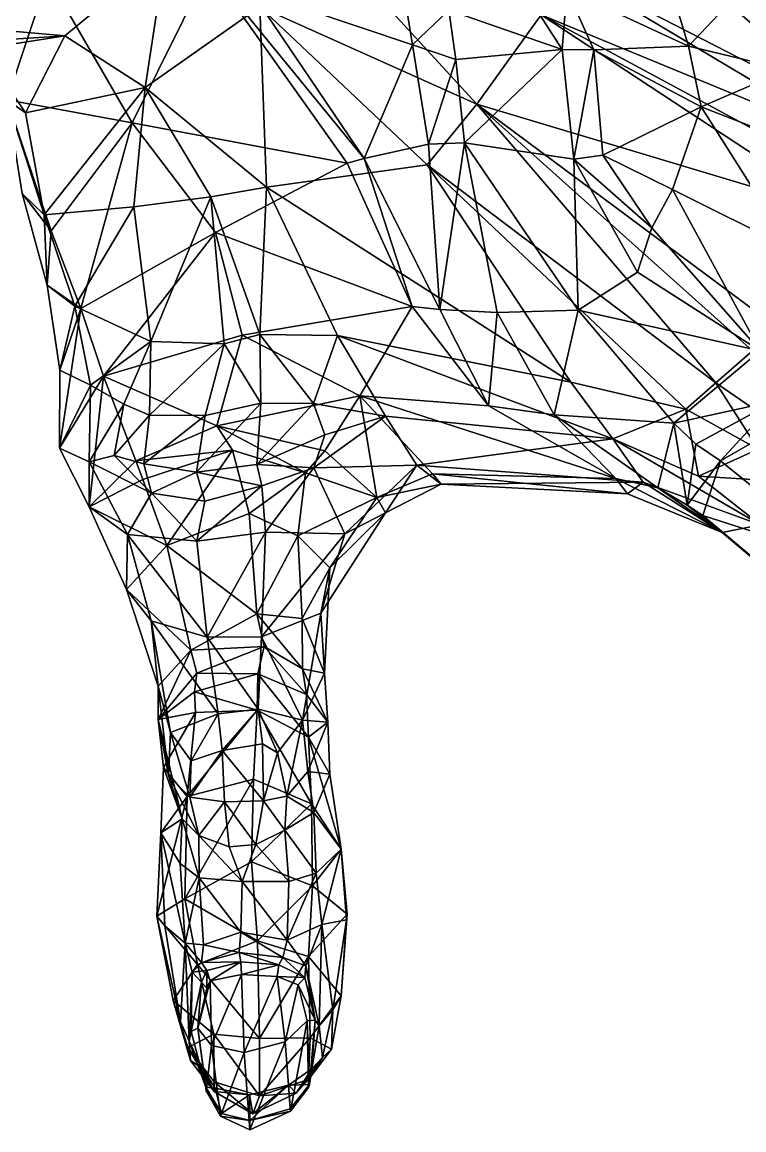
# Model space of a CAD drawing. Extents: x -472 to 472, y -81 to 99.
# Drawn here: x 374.9 to 423.5, y -69.2 to 5.3 of the extents above; entities that cross this region are included whole.
import ezdxf

# ---------------------------------------------------------------- set-up
doc = ezdxf.new("R2010")
doc.units = 0
doc.header["$MEASUREMENT"] = 0
doc.layers.add('body', color=250, linetype='Continuous')

msp = doc.modelspace()

# ---------------------------------------------------------------- meshes
at = {"layer": 'body'}
mesh = msp.add_polyface(dxfattribs=at)
corners = [(369.993, 26.154, 814.248), (370.839, 33.926, 809.343), (314.604, 56.819, 843.742), (370.702, 39.283, 800.566), (387.526, 30.159, 797.832), (382.972, 21.818, 805.727), (377.835, 13.883, 807.336), (366.574, 16.181, 814.542), (371.657, 4.956, 800.857), (360.64, 8.322, 809.648), (367.981, 3.782, 793.12), (356.103, 7.601, 803.188), (355.588, 14.924, 796.049), (368.799, 13.194, 784.997), (357.343, 23.467, 793.606), (372.251, 21.756, 781.472), (361.012, 33.844, 789.079), (378.357, 30.429, 778.827), (386.066, 34.726, 783.307), (365.417, 41.001, 793.136), (377.397, -23.335, 764.782), (377.402, -18.075, 769.177), (378.836, -13.922, 759.427), (378.424, -13.768, 779.339), (376.56, -12.359, 774.649), (376.824, -8.697, 765.385), (376.367, -7.636, 784.034), (374.868, -6.206, 780.235), (373.868, 0.109, 779.406), (376.605, 8.381, 776.235), (382.275, -1.451, 761.416), (375.107, -0.774, 787.166), (377.741, 4.408, 796.981), (372.184, 3.529, 791.442), (384.537, 10.05, 801.339), (374.586, 11.084, 781.54), (379.387, 20.59, 777.795), (371.713, 3.237, 785.285), (384.886, 29.749, 775.311)]
mesh.append_faces([[corners[k] for k in face] for face in [(0, 1, 2, 0), (3, 1, 4, 3), (0, 5, 4, 0), (6, 5, 0, 6), (0, 7, 6, 0), (8, 6, 7, 8), (7, 9, 8, 7), (10, 8, 9, 10), (9, 11, 10, 9), (12, 13, 10, 12), (10, 11, 12, 10), (14, 15, 13, 14), (13, 12, 14, 13), (16, 17, 15, 16), (15, 14, 16, 15), (18, 19, 3, 18), (19, 18, 17, 19), (17, 16, 19, 17), (20, 21, 22, 20), (23, 24, 21, 23), (24, 25, 22, 24), (24, 23, 26, 24), (26, 27, 24, 26), (25, 24, 27, 25), (27, 28, 25, 27), (28, 29, 30, 28), (26, 31, 28, 26), (28, 27, 26, 28), (32, 8, 10, 32), (10, 33, 32, 10), (8, 32, 34, 8), (35, 13, 15, 35), (15, 36, 35, 15), (37, 10, 13, 37), (13, 35, 37, 13), (15, 17, 38, 15), (32, 33, 31, 32), (29, 35, 36, 29), (29, 28, 37, 29), (37, 35, 29, 37), (28, 31, 33, 28), (33, 37, 28, 33)]], dxfattribs={"vtx2": -1, "vtx3": -1})
mesh.append_faces([[corners[k] for k in face] for face in [(33, 10, 37, 33)]], dxfattribs={"vtx3": -1})
mesh = msp.add_polyface(dxfattribs=at)
corners = [(387.526, 30.159, 797.832), (388.772, 37.195, 791.332), (370.702, 39.283, 800.566), (370.839, 33.926, 809.343), (369.993, 26.154, 814.248), (386.066, 34.726, 783.307), (382.395, -7.096, 785.666), (376.367, -7.636, 784.034), (378.424, -13.768, 779.339), (382.275, -1.451, 761.416), (387.884, -8.824, 756.653), (378.836, -13.922, 759.427), (387.571, -6.413, 787.769), (383.53, -16.153, 778.855), (387.451, 8.964, 762.484), (388.374, 10.29, 762.028), (390.245, 7.482, 761.149), (397.901, -3.831, 757.517), (383.146, 0.94, 792.858), (375.107, -0.774, 787.166), (376.824, -8.697, 765.385), (373.868, 0.109, 779.406), (391.32, -5.776, 787.306), (390.883, 6.374, 795.637), (381.006, 18.866, 772.679), (376.605, 8.381, 776.235), (387.291, 28.18, 767.737), (392.83, 24.716, 758.293), (392.224, 31.683, 767.987), (392.758, 24.875, 795.551), (382.972, 21.818, 805.727), (388.828, 16.155, 800.359), (377.835, 13.883, 807.336), (384.537, 10.05, 801.339), (393.589, 32.164, 789.088), (371.657, 4.956, 800.857), (384.886, 29.749, 775.311), (379.387, 20.59, 777.795), (372.251, 21.756, 781.472), (378.357, 30.429, 778.827), (392.559, 33.13, 775.882), (394.447, 11.843, 795.138), (377.741, 4.408, 796.981), (396.76, -4.153, 757.509)]
mesh.append_faces([[corners[k] for k in face] for face in [(14, 16, 17, 14)]], dxfattribs={"vtx0": -1, "vtx2": -1, "vtx3": -1})
mesh.append_faces([[corners[k] for k in face] for face in [(0, 1, 2, 0), (0, 3, 4, 0), (2, 1, 5, 2), (6, 7, 8, 6), (9, 10, 11, 9), (12, 6, 13, 12), (14, 15, 16, 14), (7, 6, 18, 7), (18, 19, 7, 18), (9, 20, 21, 9), (22, 23, 18, 22), (18, 12, 22, 18), (24, 15, 14, 24), (14, 25, 24, 14), (24, 26, 27, 24), (27, 15, 24, 27), (27, 26, 28, 27), (29, 0, 30, 29), (30, 31, 29, 30), (31, 30, 32, 31), (32, 33, 31, 32), (0, 29, 34, 0), (34, 1, 0, 34), (33, 32, 35, 33), (36, 37, 38, 36), (36, 39, 5, 36), (5, 40, 36, 5), (23, 41, 31, 23), (31, 33, 23, 31), (19, 18, 42, 19), (18, 23, 33, 18), (33, 42, 18, 33), (37, 24, 25, 37), (36, 26, 24, 36), (24, 37, 36, 24), (28, 26, 36, 28), (36, 40, 28, 36), (9, 14, 43, 9), (43, 10, 9, 43)]], dxfattribs={"vtx2": -1, "vtx3": -1})
mesh.append_faces([[corners[k] for k in face] for face in [(5, 1, 34, 5), (18, 6, 12, 18), (9, 25, 14, 9), (5, 34, 40, 5)]], dxfattribs={"vtx3": -1})
mesh = msp.add_polyface(dxfattribs=at)
corners = [(412.409, 15.175, 780.264), (411.047, 9.146, 782.125), (431.921, -1.577, 764.146), (433.384, 4.528, 759.932), (426.613, -9.894, 743.586), (418.666, -5.936, 748.787), (420.58, -0.372, 746.507), (428.777, -3.547, 743.385), (431.096, -16.708, 748.075), (424.546, -16.77, 749.809), (429.766, -11.348, 745.122), (417.261, -8.504, 751.025), (431.718, -3.192, 765.599), (409.824, 5.833, 783.703), (431.27, -5.721, 766.952), (430.247, -7.613, 767.125), (419.549, -20.695, 770.25), (402.151, -4.26, 784.304), (411.815, -18.888, 771.992), (405.492, -0.18, 785.216), (425.947, -15.4, 769.312), (418.736, -21.655, 750.335), (412.316, -14.039, 751.932), (416.292, -11.497, 751.13), (421.568, -18.927, 770.682), (424.048, -16.791, 769.999), (428.964, -19.051, 766.998), (426.366, 2.121, 739.961), (419.727, 3.71, 742.828), (425.411, 9.737, 740.436), (431.878, 7.025, 741.835), (418.126, 9.092, 741.87), (433.597, 7.136, 759.898), (433.807, 9.854, 758.7), (412.514, 21.027, 776.321), (416.19, 17.024, 740.348), (432.943, -6.921, 744.946), (413.975, -3.623, 750.149), (413.365, 3.474, 749.637), (412.006, -3.877, 750.695), (411.54, 7.523, 748.377), (426.517, 12.117, 738.679), (411.224, 3.493, 750.311), (410.685, -21.077, 756.315), (410.656, 16.787, 745.633)]
mesh.append_faces([[corners[k] for k in face] for face in [(0, 1, 2, 0), (2, 3, 0, 2), (4, 5, 6, 4), (6, 7, 4, 6), (8, 9, 4, 8), (4, 10, 8, 4), (5, 4, 9, 5), (9, 11, 5, 9), (12, 1, 13, 12), (13, 14, 12, 13), (15, 13, 19, 15), (19, 20, 15, 19), (9, 21, 22, 9), (22, 23, 9, 22), (24, 25, 19, 24), (26, 20, 25, 26), (27, 7, 6, 27), (6, 28, 27, 6), (27, 29, 30, 27), (28, 31, 29, 28), (29, 27, 28, 29), (32, 33, 34, 32), (29, 31, 35, 29), (4, 7, 36, 4), (6, 5, 37, 6), (37, 38, 6, 37), (28, 38, 40, 28), (40, 31, 28, 40), (39, 42, 38, 39), (38, 37, 39, 38), (11, 23, 39, 11), (39, 37, 11, 39), (22, 21, 43, 22), (31, 40, 44, 31)]], dxfattribs={"vtx2": -1, "vtx3": -1})
mesh.append_faces([[corners[k] for k in face] for face in [(15, 14, 13, 15), (1, 12, 2, 1), (16, 17, 18, 16), (20, 19, 25, 20), (0, 3, 32, 0), (11, 37, 5, 11), (22, 39, 23, 22), (30, 29, 41, 30), (6, 38, 28, 6), (11, 9, 23, 11)]], dxfattribs={"vtx3": -1})
mesh = msp.add_polyface(dxfattribs=at)
corners = [(401.132, -13.789, 757.152), (402.986, -13.99, 757.035), (406.272, -20.488, 757.625), (405.492, -0.18, 785.216), (402.151, -4.26, 784.304), (421.568, -18.927, 770.682), (419.549, -20.695, 770.25), (391.32, -5.776, 787.306), (390.87, -15.676, 779.52), (396.112, -15.739, 776.112), (394.494, -20.325, 774.954), (390.939, -20.304, 775.823), (397.618, -19.806, 756.486), (389.676, -15.72, 755.303), (387.451, 8.964, 762.484), (397.901, -3.831, 757.517), (396.76, -4.153, 757.509), (394.447, 11.843, 795.138), (409.824, 5.833, 783.703), (411.047, 9.146, 782.125), (390.883, 6.374, 795.637), (411.815, -18.888, 771.992), (387.884, -8.824, 756.653), (402.219, -2.87, 755.485), (401.144, 3.802, 754.644), (390.245, 7.482, 761.149), (409.271, 6.514, 748.903), (408.247, 16.792, 746.103), (410.656, 16.787, 745.633), (411.54, 7.523, 748.377), (413.365, 3.474, 749.637), (411.224, 3.493, 750.311), (410.685, -21.077, 756.315), (406.852, -14.203, 755.707), (412.316, -14.039, 751.932), (404.66, -2.793, 755.351), (412.006, -3.877, 750.695), (404.064, 2.828, 753.571), (403.598, 6.138, 753.078), (403.209, 19.26, 749.778), (400.61, 7.134, 754.222), (388.374, 10.29, 762.028)]
mesh.append_faces([[corners[k] for k in face] for face in [(14, 15, 16, 14)]], dxfattribs={"vtx0": -1, "vtx3": -1})
mesh.append_faces([[corners[k] for k in face] for face in [(0, 1, 2, 0), (3, 4, 5, 3), (10, 9, 8, 10), (8, 11, 10, 8), (17, 18, 19, 17), (3, 17, 20, 3), (20, 4, 3, 20), (21, 4, 7, 21), (7, 9, 21, 7), (22, 16, 0, 22), (0, 13, 22, 0), (15, 1, 0, 15), (0, 16, 15, 0), (24, 23, 15, 24), (15, 25, 24, 15), (26, 27, 28, 26), (29, 30, 31, 29), (31, 26, 29, 31), (32, 33, 34, 32), (34, 33, 35, 34), (35, 36, 34, 35), (35, 37, 31, 35), (31, 36, 35, 31), (33, 32, 2, 33), (2, 1, 33, 2), (35, 33, 1, 35), (1, 23, 35, 1), (37, 35, 23, 37), (23, 24, 37, 23), (26, 38, 39, 26), (38, 26, 31, 38), (31, 37, 38, 31), (24, 40, 38, 24), (38, 37, 24, 38), (25, 41, 40, 25), (40, 24, 25, 40)]], dxfattribs={"vtx2": -1, "vtx3": -1})
mesh.append_faces([[corners[k] for k in face] for face in [(4, 6, 5, 4), (7, 8, 9, 7), (12, 13, 0, 12), (4, 20, 7, 4), (18, 17, 3, 18), (1, 15, 23, 1)]], dxfattribs={"vtx3": -1})
mesh = msp.add_polyface(dxfattribs=at)
corners = [(378.424, -13.768, 779.339), (383.53, -16.153, 778.855), (382.395, -7.096, 785.666), (378.836, -13.922, 759.427), (380.358, -18.484, 756.385), (377.397, -23.335, 764.782), (376.824, -8.697, 765.385), (382.275, -1.451, 761.416), (379.391, -24.245, 769.195), (379.381, -27.266, 759.562), (381.08, -23.818, 771.553), (383.58, -26.347, 769.125), (383.064, -24.374, 772.263), (387.976, -21.819, 752.776), (389.676, -15.72, 755.303), (397.618, -19.806, 756.486), (382.527, -24.185, 755.143), (383.442, -21.111, 774.381), (381.725, -20.371, 774.534), (391.016, -25.872, 769.461), (390.676, -24.431, 772.907), (386.602, -24.951, 773.042), (390.939, -20.304, 775.823), (390.87, -15.676, 779.52), (388.464, -16.301, 779.55), (387.198, -21.128, 776.02), (387.571, -6.413, 787.769), (394.522, -24.655, 768.437), (379.476, -19.084, 774.006), (391.32, -5.776, 787.306), (377.402, -18.075, 769.177), (387.884, -8.824, 756.653), (376.56, -12.359, 774.649), (383, -25.443, 754.225), (395.242, -23.498, 755.195), (393.952, -24.983, 754.104), (389.047, -23.473, 751.998)]
mesh.append_faces([[corners[k] for k in face] for face in [(0, 1, 2, 0), (3, 4, 5, 3), (3, 6, 7, 3), (8, 5, 9, 8), (13, 14, 15, 13), (4, 14, 13, 4), (13, 16, 4, 13), (9, 5, 4, 9), (4, 16, 9, 4), (19, 20, 21, 19), (22, 23, 24, 22), (24, 25, 22, 24), (21, 12, 11, 21), (17, 25, 24, 17), (24, 1, 17, 24), (1, 24, 26, 1), (20, 19, 27, 20), (10, 12, 17, 10), (17, 18, 10, 17), (22, 25, 21, 22), (21, 20, 22, 21), (12, 21, 25, 12), (25, 17, 12, 25), (11, 10, 8, 11), (8, 10, 18, 8), (18, 28, 8, 18), (28, 18, 1, 28), (1, 0, 28, 1), (26, 24, 23, 26), (23, 29, 26, 23), (5, 8, 28, 5), (28, 30, 5, 28), (4, 3, 31, 4), (31, 14, 4, 31), (30, 28, 0, 30), (3, 30, 32, 3), (13, 34, 35, 13), (35, 36, 13, 35), (16, 13, 36, 16), (36, 33, 16, 36)]], dxfattribs={"vtx2": -1, "vtx3": -1})
mesh.append_faces([[corners[k] for k in face] for face in [(10, 11, 12, 10), (17, 1, 18, 17), (16, 33, 9, 16)]], dxfattribs={"vtx3": -1})
mesh = msp.add_polyface(dxfattribs=at)
corners = [(406.272, -20.488, 757.625), (397.618, -19.806, 756.486), (401.132, -13.789, 757.152), (394.522, -24.655, 768.437), (401.442, -24.477, 764.864), (399.338, -21.167, 770.639), (395.256, -22.437, 772.315), (396.602, -29.101, 761.973), (399.336, -27.674, 758.478), (403.09, -25.748, 759.008), (395.219, -38.47, 750.701), (395.595, -31.372, 755.544), (394.99, -34.432, 757.597), (390.681, -34.474, 746.054), (393.717, -34.778, 748.5), (393.75, -38.166, 746.981), (402.507, -25.064, 757.671), (398.757, -26.654, 756.331), (395.242, -23.498, 755.195), (387.976, -21.819, 752.776), (393.443, -29.221, 752.161), (416.671, -25.607, 762.941), (415.624, -26.409, 758.245), (414.643, -22.708, 767.436), (414.831, -25.376, 757.281), (411.815, -18.888, 771.992), (396.112, -15.739, 776.112), (390.676, -24.431, 772.907), (394.494, -20.325, 774.954), (390.939, -20.304, 775.823), (391.249, -28.98, 765.46), (391.016, -25.872, 769.461), (390.986, -36.025, 760.017), (393.952, -24.983, 754.104), (390.157, -27.721, 750.281), (410.685, -21.077, 756.315)]
mesh.append_faces([[corners[k] for k in face] for face in [(0, 1, 2, 0), (3, 4, 5, 3), (5, 6, 3, 5), (4, 7, 8, 4), (8, 9, 4, 8), (10, 11, 12, 10), (13, 14, 15, 13), (1, 16, 17, 1), (17, 18, 1, 17), (1, 18, 19, 1), (20, 14, 13, 20), (11, 10, 14, 11), (14, 20, 11, 14), (21, 4, 9, 21), (9, 22, 21, 9), (23, 5, 4, 23), (4, 21, 23, 4), (24, 16, 1, 24), (1, 0, 24, 1), (23, 25, 26, 23), (26, 5, 23, 26), (3, 6, 27, 3), (5, 26, 28, 5), (28, 6, 5, 28), (28, 29, 27, 28), (27, 6, 28, 27), (7, 4, 3, 7), (3, 30, 7, 3), (7, 30, 32, 7), (32, 12, 7, 32), (9, 8, 17, 9), (17, 16, 9, 17), (22, 9, 16, 22), (16, 24, 22, 16), (12, 11, 8, 12), (8, 7, 12, 8), (33, 20, 34, 33), (17, 11, 20, 17), (20, 33, 17, 20)]], dxfattribs={"vtx2": -1, "vtx3": -1})
mesh.append_faces([[corners[k] for k in face] for face in [(3, 31, 30, 3), (11, 17, 8, 11), (24, 0, 35, 24), (18, 17, 33, 18)]], dxfattribs={"vtx3": -1})
mesh = msp.add_polyface(dxfattribs=at)
corners = [(418.736, -21.655, 750.335), (424.546, -16.77, 749.809), (425.604, -20.135, 749.796), (420.218, -23.07, 750.297), (428.833, -27.308, 763.925), (426.781, -27.307, 764.158), (424.576, -28.483, 762.006), (430.377, -29.008, 761.191), (422.001, -29.01, 756.683), (430.777, -36.404, 750.991), (420.69, -27.854, 752.948), (428.637, -34.531, 746.963), (430.219, -30.91, 744.906), (421.888, -24.178, 750.66), (426.157, -21.732, 748.927), (433.268, -28.368, 744.628), (416.671, -25.607, 762.941), (415.624, -26.409, 758.245), (414.643, -22.708, 767.436), (420.395, -25.208, 766.696), (417.673, -25.986, 752.974), (419.632, -27.164, 752.927), (419.549, -20.695, 770.25), (411.815, -18.888, 771.992), (425.12, -21.388, 768.079), (427.474, -19.665, 767.799), (424.048, -16.791, 769.999), (421.568, -18.927, 770.682), (428.964, -19.051, 766.998), (424.412, -23.399, 767.296), (424.368, -25.456, 766.162), (430.389, -26.379, 764.106), (432.18, -24.355, 763.746), (431.096, -16.708, 748.075), (414.831, -25.376, 757.281), (410.685, -21.077, 756.315)]
mesh.append_faces([[corners[k] for k in face] for face in [(0, 1, 2, 0), (2, 3, 0, 2), (4, 5, 6, 4), (6, 7, 4, 6), (6, 8, 9, 6), (9, 8, 10, 9), (10, 11, 9, 10), (12, 11, 10, 12), (10, 13, 12, 10), (12, 13, 14, 12), (14, 15, 12, 14), (16, 17, 8, 16), (8, 6, 16, 8), (18, 16, 6, 18), (6, 19, 18, 6), (18, 19, 22, 18), (22, 23, 18, 22), (24, 25, 26, 24), (26, 27, 24, 26), (26, 25, 28, 26), (29, 24, 27, 29), (27, 22, 29, 27), (30, 5, 4, 30), (4, 29, 30, 4), (24, 31, 32, 24), (29, 4, 31, 29), (31, 24, 29, 31), (6, 5, 30, 6), (30, 19, 6, 30), (19, 30, 29, 19), (29, 22, 19, 29), (0, 3, 21, 0), (21, 20, 0, 21), (20, 8, 34, 20), (34, 35, 20, 34), (2, 14, 13, 2), (13, 3, 2, 13), (13, 10, 21, 13), (21, 3, 13, 21)]], dxfattribs={"vtx2": -1, "vtx3": -1})
mesh.append_faces([[corners[k] for k in face] for face in [(8, 20, 21, 8), (2, 1, 33, 2), (8, 17, 34, 8), (0, 20, 35, 0), (10, 8, 21, 10)]], dxfattribs={"vtx3": -1})
mesh = msp.add_polyface(dxfattribs=at)
corners = [(384.028, -39.347, 748.818), (384.858, -42.465, 753.038), (383.569, -34.941, 758.732), (381.899, -32.843, 754.314), (379.381, -27.266, 759.562), (381.966, -29.139, 764.546), (379.391, -24.245, 769.195), (388.062, -41.206, 756.432), (387.324, -36.04, 759.827), (384.026, -41.578, 746.011), (384.721, -45.341, 750.37), (390.681, -34.474, 746.054), (390.157, -27.721, 750.281), (393.443, -29.221, 752.161), (386.221, -36.927, 746.322), (384.624, -29.886, 751.11), (389.047, -23.473, 751.998), (383, -25.443, 754.225), (391.167, -36.662, 745.32), (386.644, -38.475, 744.641), (390.737, -38.507, 744.342), (386.485, -39.71, 743.315), (386.548, -41.105, 742.82), (390.706, -40.963, 742.464), (384.381, -44.802, 744.072), (386.602, -24.951, 773.042), (387.179, -26.899, 769.953), (391.016, -25.872, 769.461), (383.58, -26.347, 769.125), (386.646, -29.586, 766.186), (391.249, -28.98, 765.46), (390.986, -36.025, 760.017), (393.952, -24.983, 754.104), (390.76, -40.887, 756.594), (393.756, -41.627, 753.754), (388.334, -43.659, 754.902)]
mesh.append_faces([[corners[k] for k in face] for face in [(28, 6, 5, 28)]], dxfattribs={"vtx0": -1, "vtx2": -1, "vtx3": -1})
mesh.append_faces([[corners[k] for k in face] for face in [(28, 5, 29, 28)]], dxfattribs={"vtx0": -1, "vtx3": -1})
mesh.append_faces([[corners[k] for k in face] for face in [(0, 1, 2, 0), (2, 3, 0, 2), (4, 5, 6, 4), (7, 8, 2, 7), (2, 1, 7, 2), (0, 9, 10, 0), (11, 12, 13, 11), (14, 0, 3, 14), (3, 15, 14, 3), (16, 12, 15, 16), (15, 17, 16, 15), (14, 11, 18, 14), (18, 19, 14, 18), (9, 0, 14, 9), (14, 19, 9, 14), (20, 21, 19, 20), (19, 18, 20, 19), (21, 20, 23, 21), (23, 22, 21, 23), (25, 26, 27, 25), (28, 26, 25, 28), (27, 26, 29, 27), (29, 30, 27, 29), (30, 29, 8, 30), (8, 31, 30, 8), (3, 2, 5, 3), (5, 4, 3, 5), (5, 2, 8, 5), (8, 29, 5, 8), (12, 16, 32, 12), (15, 3, 4, 15), (4, 17, 15, 4), (15, 12, 11, 15), (11, 14, 15, 11), (31, 33, 34, 31), (33, 31, 8, 33), (8, 7, 33, 8), (33, 7, 35, 33)]], dxfattribs={"vtx2": -1, "vtx3": -1})
mesh.append_faces([[corners[k] for k in face] for face in [(9, 19, 21, 9), (22, 9, 21, 22), (22, 24, 9, 22), (26, 28, 29, 26)]], dxfattribs={"vtx3": -1})
mesh = msp.add_polyface(dxfattribs=at)
corners = [(396.746, -54.684, 742.993), (396.352, -50.302, 745.393), (396.7, -55.051, 743.8), (395.054, -55.379, 745.914), (394.661, -51.925, 747.816), (395.581, -45.265, 746.875), (394.505, -47.835, 749.284), (392.718, -56.426, 747.253), (392.827, -52.492, 748.659), (389.686, -52.471, 748.961), (394.353, -47.25, 741.54), (394.416, -52.783, 738.941), (390.312, -51.162, 736.583), (393.756, -41.627, 753.754), (394.103, -45.089, 751.627), (395.457, -41.762, 748.587), (395.219, -38.47, 750.701), (394.99, -34.432, 757.597), (393.75, -38.166, 746.981), (393.717, -34.778, 748.5), (391.167, -36.662, 745.32), (390.681, -34.474, 746.054), (394.156, -42.77, 744.584), (394.155, -57.52, 737.326), (390.726, -56.483, 735.046), (392.699, -46.749, 753.181), (392.569, -49.032, 751.04), (391.124, -47.057, 753.342), (392.068, -43.834, 754.377), (394.018, -39.902, 746.721), (390.737, -38.507, 744.342), (390.706, -40.963, 742.464), (390.454, -45.59, 739.398), (390.613, -49.988, 751.228), (390.986, -36.025, 760.017), (395.79, -61.107, 742.809), (390.76, -40.887, 756.594)]
mesh.append_faces([[corners[k] for k in face] for face in [(3, 2, 1, 3), (1, 4, 3, 1), (1, 5, 6, 1), (6, 4, 1, 6), (7, 8, 9, 7), (10, 11, 12, 10), (11, 10, 1, 11), (1, 0, 11, 1), (13, 14, 15, 13), (15, 16, 13, 15), (14, 6, 5, 14), (5, 15, 14, 5), (17, 13, 16, 17), (16, 15, 18, 16), (18, 19, 16, 18), (18, 20, 21, 18), (23, 11, 0, 23), (11, 23, 24, 11), (25, 26, 6, 25), (6, 14, 25, 6), (26, 25, 27, 26), (13, 28, 25, 13), (25, 14, 13, 25), (4, 8, 7, 4), (7, 3, 4, 7), (29, 30, 20, 29), (20, 18, 29, 20), (30, 29, 22, 30), (22, 31, 30, 22), (31, 22, 10, 31), (10, 32, 31, 10), (22, 5, 1, 22), (1, 10, 22, 1), (26, 8, 4, 26), (4, 6, 26, 4), (8, 26, 33, 8), (13, 17, 34, 13), (28, 13, 36, 28)]], dxfattribs={"vtx2": -1, "vtx3": -1})
mesh.append_faces([[corners[k] for k in face] for face in [(0, 1, 2, 0), (15, 5, 22, 15), (18, 15, 29, 18), (15, 22, 29, 15), (3, 35, 2, 3)]], dxfattribs={"vtx3": -1})
mesh = msp.add_polyface(dxfattribs=at)
corners = [(383.939, -54.813, 740.426), (384.479, -55.458, 741.983), (384.204, -49.216, 742.607), (386.797, -52.244, 747.862), (386.762, -49.397, 749.922), (385.65, -48.274, 748.034), (385.519, -51.274, 746.09), (385.844, -56.619, 744.213), (385.979, -46.774, 740.474), (385.817, -53.643, 738.08), (390.454, -45.59, 739.398), (390.312, -51.162, 736.583), (388.81, -50.149, 750.817), (389.686, -52.471, 748.961), (390.613, -49.988, 751.228), (394.353, -47.25, 741.54), (384.721, -45.341, 750.37), (386.156, -46.803, 751.82), (384.026, -41.578, 746.011), (384.381, -44.802, 744.072), (384.858, -42.465, 753.038), (384.028, -39.347, 748.818), (391.124, -47.057, 753.342), (392.699, -46.749, 753.181), (392.068, -43.834, 754.377), (391.055, -43.222, 755.219), (388.494, -47.127, 753.174), (388.334, -43.659, 754.902), (386.248, -44.362, 753.18), (392.569, -49.032, 751.04), (386.548, -41.105, 742.82), (390.706, -40.963, 742.464), (392.827, -52.492, 748.659), (390.76, -40.887, 756.594), (388.062, -41.206, 756.432)]
mesh.append_faces([[corners[k] for k in face] for face in [(3, 4, 5, 3), (5, 6, 3, 5), (3, 6, 7, 3), (8, 9, 0, 8), (0, 2, 8, 0), (9, 8, 10, 9), (10, 11, 9, 10), (11, 10, 15, 11), (16, 5, 4, 16), (4, 17, 16, 4), (18, 19, 5, 18), (5, 16, 18, 5), (16, 20, 21, 16), (22, 23, 24, 22), (24, 25, 22, 24), (17, 26, 27, 17), (27, 28, 17, 27), (22, 14, 29, 22), (14, 22, 26, 14), (26, 12, 14, 26), (26, 17, 4, 26), (4, 12, 26, 4), (17, 28, 20, 17), (20, 16, 17, 20), (8, 2, 19, 8), (19, 30, 8, 19), (8, 30, 31, 8), (31, 10, 8, 31), (13, 12, 4, 13), (4, 3, 13, 4), (14, 13, 32, 14), (27, 26, 22, 27), (22, 25, 27, 22), (27, 25, 33, 27), (28, 27, 34, 28), (34, 20, 28, 34), (33, 25, 24, 33), (5, 19, 2, 5), (2, 6, 5, 2), (2, 1, 7, 2), (7, 6, 2, 7)]], dxfattribs={"vtx2": -1, "vtx3": -1})
mesh.append_faces([[corners[k] for k in face] for face in [(0, 1, 2, 0), (12, 13, 14, 12)]], dxfattribs={"vtx3": -1})
mesh = msp.add_polyface(dxfattribs=at)
corners = [(386.257, -62.579, 740.577), (386.959, -59.264, 742.968), (386.318, -58.58, 743.846), (386.123, -63.222, 740.895), (385.844, -56.619, 744.213), (385.543, -61.914, 740.2), (386.797, -52.244, 747.862), (387.091, -56.74, 745.85), (389.589, -55.889, 746.775), (389.686, -52.471, 748.961), (392.718, -56.426, 747.253), (390.85, -63.034, 735.861), (390.726, -56.483, 735.046), (394.155, -57.52, 737.326), (390.312, -51.162, 736.583), (394.416, -52.783, 738.941), (386.69, -58.076, 736.269), (385.045, -60.486, 738.933), (383.939, -54.813, 740.426), (385.817, -53.643, 738.08), (387.786, -62.754, 736.4), (392.146, -58.097, 745.504), (392.426, -57.592, 746.632), (389.491, -57.256, 746.064), (389.595, -57.894, 745.209), (386.95, -57.941, 745.129), (387.3, -58.458, 744.188), (384.479, -55.458, 741.983), (392.032, -58.881, 745.046), (389.645, -58.747, 744.941), (389.822, -63.985, 743.782), (387.528, -59.173, 743.882), (387.313, -59.663, 742.983), (386.698, -62.356, 740.853), (387.632, -63.513, 742.409)]
mesh.append_faces([[corners[k] for k in face] for face in [(0, 1, 2, 0), (2, 3, 0, 2), (3, 2, 4, 3), (4, 5, 3, 4), (6, 7, 8, 6), (8, 9, 6, 8), (4, 7, 6, 4), (9, 8, 10, 9), (11, 12, 13, 11), (12, 14, 15, 12), (16, 17, 18, 16), (18, 19, 16, 18), (17, 16, 20, 17), (16, 12, 11, 16), (11, 20, 16, 11), (12, 16, 19, 12), (19, 14, 12, 19), (21, 22, 23, 21), (23, 24, 21, 23), (22, 10, 8, 22), (8, 23, 22, 8), (25, 26, 24, 25), (24, 23, 25, 24), (26, 25, 2, 26), (2, 1, 26, 2), (25, 7, 4, 25), (4, 2, 25, 4), (7, 25, 23, 7), (23, 8, 7, 23), (5, 27, 18, 5), (18, 17, 5, 18), (28, 29, 30, 28), (31, 32, 33, 31), (29, 31, 34, 29), (1, 0, 33, 1), (33, 32, 1, 33), (21, 24, 29, 21), (29, 28, 21, 29), (24, 26, 31, 24), (31, 29, 24, 31), (26, 1, 32, 26), (32, 31, 26, 32)]], dxfattribs={"vtx2": -1, "vtx3": -1})
mesh.append_faces([[corners[k] for k in face] for face in [(5, 4, 27, 5)]], dxfattribs={"vtx3": -1})
mesh = msp.add_polyface(dxfattribs=at)
corners = [(395.054, -55.379, 745.914), (393.966, -58.148, 745.671), (394.88, -62.202, 743.101), (395.79, -61.107, 742.809), (394.599, -61.806, 743.007), (394.229, -66.139, 742.008), (394.367, -65.075, 741.991), (393.903, -58.93, 744.386), (394.259, -62.99, 737.565), (394.153, -65.81, 739.3), (390.843, -66.89, 738.191), (395.704, -63.772, 740.393), (394.155, -57.52, 737.326), (390.85, -63.034, 735.861), (396.342, -60.164, 741.224), (396.746, -54.684, 742.993), (395.092, -64.322, 742.088), (396.7, -55.051, 743.8), (392.426, -57.592, 746.632), (392.146, -58.097, 745.504), (392.718, -56.426, 747.253), (393.313, -66.723, 741.552), (390.402, -68.109, 741.096), (392.799, -66.194, 742.254), (392.574, -63.259, 743.612), (394.059, -61.847, 743.049), (393.464, -59.444, 744.145), (392.032, -58.881, 745.046), (392.941, -67.924, 742.723), (394.149, -66.346, 742.18), (392.914, -67.783, 742.402), (390.213, -68.553, 742.221)]
mesh.append_faces([[corners[k] for k in face] for face in [(0, 1, 2, 0), (2, 3, 0, 2), (4, 5, 6, 4), (6, 2, 4, 6), (1, 7, 4, 1), (4, 2, 1, 4), (8, 9, 10, 8), (12, 8, 13, 12), (8, 12, 14, 8), (14, 11, 8, 14), (15, 14, 12, 15), (3, 16, 11, 3), (11, 14, 3, 11), (2, 6, 16, 2), (16, 3, 2, 16), (17, 3, 14, 17), (14, 15, 17, 14), (18, 19, 7, 18), (7, 1, 18, 7), (20, 18, 1, 20), (1, 0, 20, 1), (21, 22, 10, 21), (10, 9, 21, 10), (21, 16, 6, 21), (6, 23, 21, 6), (16, 21, 9, 16), (9, 11, 16, 9), (24, 25, 26, 24), (26, 27, 24, 26), (25, 24, 28, 25), (28, 29, 25, 28), (25, 29, 5, 25), (5, 4, 25, 5), (4, 7, 26, 4), (26, 25, 4, 26), (7, 19, 27, 7), (27, 26, 7, 27), (28, 30, 5, 28), (5, 29, 28, 5), (23, 6, 5, 23), (5, 30, 23, 5), (23, 30, 31, 23)]], dxfattribs={"vtx2": -1, "vtx3": -1})
mesh.append_faces([[corners[k] for k in face] for face in [(11, 9, 8, 11)]], dxfattribs={"vtx3": -1})
mesh = msp.add_polyface(dxfattribs=at)
corners = [(387.245, -66.318, 740.463), (386.257, -62.579, 740.577), (386.123, -63.222, 740.895), (386.997, -65.042, 740.4), (386.04, -63.66, 738.338), (387.786, -62.754, 736.4), (387.802, -65.963, 737.639), (390.85, -63.034, 735.861), (390.843, -66.89, 738.191), (394.259, -62.99, 737.565), (388.238, -68.27, 741.209), (388.289, -68.1, 741.047), (390.213, -68.553, 742.221), (390.192, -69.189, 742.651), (392.914, -67.783, 742.402), (392.941, -67.924, 742.723), (385.045, -60.486, 738.933), (386.213, -64.532, 739.829), (385.543, -61.914, 740.2), (387.794, -66.613, 740.16), (387.879, -66.393, 740.928), (390.185, -66.824, 742.02), (390.402, -68.109, 741.096), (393.313, -66.723, 741.552), (392.799, -66.194, 742.254), (392.574, -63.259, 743.612), (389.822, -63.985, 743.782), (392.032, -58.881, 745.046), (387.632, -63.513, 742.409), (386.698, -62.356, 740.853), (387.264, -66.571, 740.694), (387.528, -59.173, 743.882), (389.645, -58.747, 744.941)]
mesh.append_faces([[corners[k] for k in face] for face in [(0, 1, 2, 0), (2, 3, 0, 2), (5, 7, 8, 5), (8, 6, 5, 8), (8, 7, 9, 8), (10, 11, 12, 10), (12, 13, 10, 12), (12, 14, 15, 12), (15, 13, 12, 15), (5, 4, 16, 5), (17, 18, 16, 17), (16, 4, 17, 16), (19, 17, 4, 19), (4, 6, 19, 4), (20, 11, 0, 20), (0, 3, 20, 0), (21, 12, 11, 21), (11, 20, 21, 11), (22, 19, 6, 22), (6, 8, 22, 6), (22, 23, 24, 22), (24, 21, 22, 24), (25, 26, 13, 25), (13, 15, 25, 13), (26, 25, 27, 26), (28, 29, 30, 28), (30, 10, 28, 30), (29, 28, 31, 29), (28, 26, 32, 28), (26, 28, 10, 26), (10, 13, 26, 10), (12, 21, 24, 12), (19, 22, 21, 19), (21, 20, 19, 21), (3, 17, 19, 3), (19, 20, 3, 19), (2, 18, 17, 2), (17, 3, 2, 17), (0, 30, 29, 0), (29, 1, 0, 29), (11, 10, 30, 11), (30, 0, 11, 30)]], dxfattribs={"vtx2": -1, "vtx3": -1})
mesh.append_faces([[corners[k] for k in face] for face in [(4, 5, 6, 4)]], dxfattribs={"vtx3": -1})

doc.saveas('drawing.dxf')
